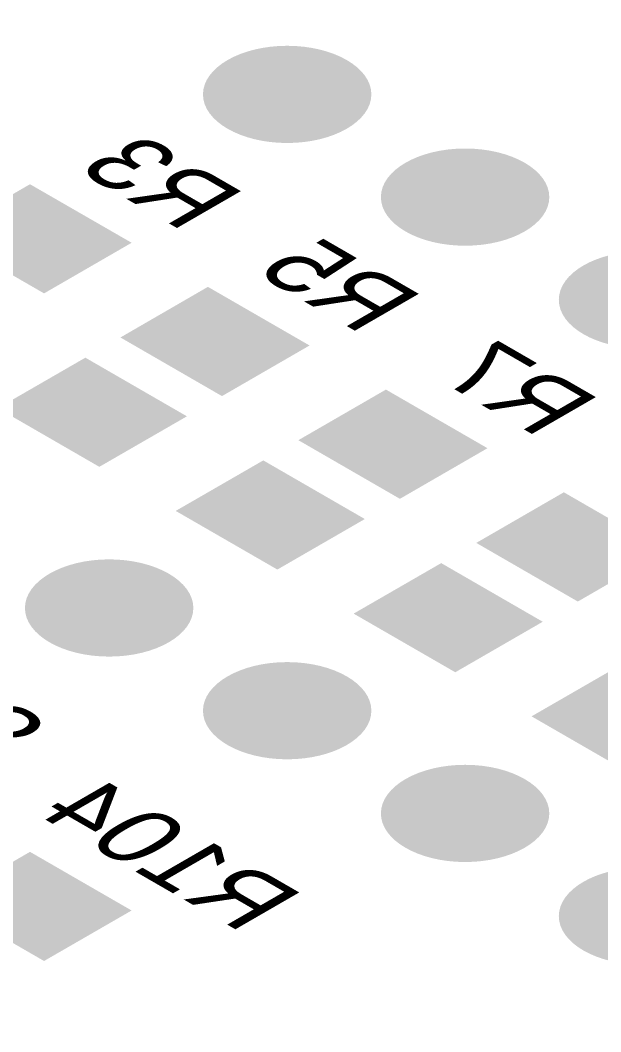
# Model space of a CAD drawing. Header units: millimetres. Extents: x -6 to 177, y -65 to 42.
# Drawn here: x 44.05 to 49.91, y 10.77 to 20.98 of the extents above; entities that cross this region are included whole.
import ezdxf

# ---------------------------------------------------------------- set-up
doc = ezdxf.new("R2010")
doc.units = ezdxf.units.MM
for name, color, linetype, true_color in [('Bottom Layer- Bottom', 7, 'Continuous', 0xffffff), ('Bottom Overlay- Bot Silk', 7, 'Continuous', 0xffffff), ('Bottom Paste- Bot Paste', 7, 'Continuous', 0xffffff), ('Bottom Solder- Bot Mask', 7, 'Continuous', 0xffffff), ('Multi-Layer', 7, 'Continuous', 0xffffff), ('Pad Holes', 7, 'Continuous', 0xffffff), ('Top Layer- Top', 7, 'Continuous', 0xffffff), ('Top Overlay- Top Silk', 7, 'Continuous', 0xffffff), ('Top Solder- Top Mask', 7, 'Continuous', 0xffffff)]:
    doc.layers.add(name, color=color, linetype=linetype, true_color=true_color)
doc.styles.add('Arial', font='')
doc.styles.get('Arial').set_extended_font_data('Arial')

# ---------------------------------------------------------------- blocks, each defined once
blk = doc.blocks.new('RES_0805_2012_B_191')
at = {"layer": 'Bottom Layer- Bottom', "linetype": 'Continuous', "lineweight": 18}
for points in [[(47.88, 16.192), (46.925, 16.743), (47.739, 17.213), (48.693, 16.662)], [(46.643, 15.478), (45.688, 16.029), (46.501, 16.498), (47.456, 15.947)]]:
    blk.add_hatch(color=7, dxfattribs=at).paths.add_polyline_path(points, flags=0)
at = {"layer": 'Bottom Paste- Bot Paste', "linetype": 'Continuous', "lineweight": 18}
for points in [[(47.88, 16.192), (46.925, 16.743), (47.739, 17.213), (48.693, 16.662)], [(46.643, 15.478), (45.688, 16.029), (46.501, 16.498), (47.456, 15.947)]]:
    blk.add_hatch(color=7, dxfattribs=at).paths.add_polyline_path(points, flags=0)
at = {"layer": 'Bottom Solder- Bot Mask', "linetype": 'Continuous', "lineweight": 18}
for points in [[(47.88, 16.151), (46.855, 16.743), (47.739, 17.254), (48.764, 16.662)], [(46.643, 15.437), (45.617, 16.029), (46.501, 16.539), (47.526, 15.947)]]:
    blk.add_hatch(color=7, dxfattribs=at).paths.add_polyline_path(points, flags=0)
blk = doc.blocks.new('RES_0805_2012_B_321')
at = {"layer": 'Bottom Layer- Bottom', "linetype": 'Continuous', "lineweight": 18}
for points in [[(44.288, 18.266), (43.333, 18.817), (44.146, 19.287), (45.101, 18.736)], [(43.05, 17.552), (42.096, 18.103), (42.909, 18.572), (43.864, 18.021)]]:
    blk.add_hatch(color=7, dxfattribs=at).paths.add_polyline_path(points, flags=0)
at = {"layer": 'Bottom Paste- Bot Paste', "linetype": 'Continuous', "lineweight": 18}
for points in [[(44.288, 18.266), (43.333, 18.817), (44.146, 19.287), (45.101, 18.736)], [(43.05, 17.552), (42.096, 18.103), (42.909, 18.572), (43.864, 18.021)]]:
    blk.add_hatch(color=7, dxfattribs=at).paths.add_polyline_path(points, flags=0)
at = {"layer": 'Bottom Solder- Bot Mask', "linetype": 'Continuous', "lineweight": 18}
for points in [[(44.288, 18.225), (43.263, 18.817), (44.146, 19.327), (45.172, 18.736)], [(43.05, 17.511), (42.025, 18.103), (42.909, 18.613), (43.934, 18.021)]]:
    blk.add_hatch(color=7, dxfattribs=at).paths.add_polyline_path(points, flags=0)
blk = doc.blocks.new('RES_0805_2012_B_320')
at = {"layer": 'Bottom Layer- Bottom', "linetype": 'Continuous', "lineweight": 18}
for points in [[(46.084, 17.229), (45.129, 17.78), (45.942, 18.25), (46.897, 17.699)], [(44.846, 16.515), (43.892, 17.066), (44.705, 17.535), (45.66, 16.984)]]:
    blk.add_hatch(color=7, dxfattribs=at).paths.add_polyline_path(points, flags=0)
at = {"layer": 'Bottom Paste- Bot Paste', "linetype": 'Continuous', "lineweight": 18}
for points in [[(46.084, 17.229), (45.129, 17.78), (45.942, 18.25), (46.897, 17.699)], [(44.846, 16.515), (43.892, 17.066), (44.705, 17.535), (45.66, 16.984)]]:
    blk.add_hatch(color=7, dxfattribs=at).paths.add_polyline_path(points, flags=0)
at = {"layer": 'Bottom Solder- Bot Mask', "linetype": 'Continuous', "lineweight": 18}
for points in [[(46.084, 17.188), (45.059, 17.78), (45.942, 18.291), (46.968, 17.699)], [(44.846, 16.474), (43.821, 17.066), (44.705, 17.576), (45.73, 16.984)]]:
    blk.add_hatch(color=7, dxfattribs=at).paths.add_polyline_path(points, flags=0)
blk = doc.blocks.new('RES_0805_2012_B_317')
at = {"layer": 'Bottom Layer- Bottom', "linetype": 'Continuous', "lineweight": 18}
for points in [[(44.146, 12.546), (45.101, 11.995), (44.288, 11.526), (43.333, 12.077)], [(42.909, 11.832), (43.864, 11.281), (43.05, 10.811), (42.096, 11.363)]]:
    blk.add_hatch(color=7, dxfattribs=at).paths.add_polyline_path(points, flags=0)
at = {"layer": 'Bottom Paste- Bot Paste', "linetype": 'Continuous', "lineweight": 18}
for points in [[(44.146, 12.546), (45.101, 11.995), (44.288, 11.526), (43.333, 12.077)], [(42.909, 11.832), (43.864, 11.281), (43.05, 10.811), (42.096, 11.363)]]:
    blk.add_hatch(color=7, dxfattribs=at).paths.add_polyline_path(points, flags=0)
at = {"layer": 'Bottom Solder- Bot Mask', "linetype": 'Continuous', "lineweight": 18}
for points in [[(44.146, 12.587), (45.172, 11.995), (44.288, 11.485), (43.263, 12.077)], [(42.909, 11.873), (43.934, 11.281), (43.05, 10.771), (42.025, 11.363)]]:
    blk.add_hatch(color=7, dxfattribs=at).paths.add_polyline_path(points, flags=0)
blk = doc.blocks.new('RES_0805_2012_B_316')
at = {"layer": 'Bottom Layer- Bottom', "linetype": 'Continuous', "lineweight": 18}
for points in [[(49.676, 15.155), (48.721, 15.706), (49.535, 16.176), (50.489, 15.625)], [(48.439, 14.441), (47.484, 14.992), (48.297, 15.461), (49.252, 14.91)]]:
    blk.add_hatch(color=7, dxfattribs=at).paths.add_polyline_path(points, flags=0)
at = {"layer": 'Bottom Paste- Bot Paste', "linetype": 'Continuous', "lineweight": 18}
for points in [[(49.676, 15.155), (48.721, 15.706), (49.535, 16.176), (50.489, 15.625)], [(48.439, 14.441), (47.484, 14.992), (48.297, 15.461), (49.252, 14.91)]]:
    blk.add_hatch(color=7, dxfattribs=at).paths.add_polyline_path(points, flags=0)
at = {"layer": 'Bottom Solder- Bot Mask', "linetype": 'Continuous', "lineweight": 18}
for points in [[(49.676, 15.114), (48.651, 15.706), (49.535, 16.217), (50.56, 15.625)], [(48.439, 14.4), (47.413, 14.992), (48.297, 15.502), (49.322, 14.91)]]:
    blk.add_hatch(color=7, dxfattribs=at).paths.add_polyline_path(points, flags=0)
blk = doc.blocks.new('RES_0805_2012_B_315')
at = {"layer": 'Bottom Layer- Bottom', "linetype": 'Continuous', "lineweight": 18}
for points in [[(51.472, 14.118), (50.517, 14.669), (51.331, 15.139), (52.285, 14.588)], [(50.235, 13.404), (49.28, 13.955), (50.093, 14.424), (51.048, 13.873)]]:
    blk.add_hatch(color=7, dxfattribs=at).paths.add_polyline_path(points, flags=0)
at = {"layer": 'Bottom Paste- Bot Paste', "linetype": 'Continuous', "lineweight": 18}
for points in [[(51.472, 14.118), (50.517, 14.669), (51.331, 15.139), (52.285, 14.588)], [(50.235, 13.404), (49.28, 13.955), (50.093, 14.424), (51.048, 13.873)]]:
    blk.add_hatch(color=7, dxfattribs=at).paths.add_polyline_path(points, flags=0)
at = {"layer": 'Bottom Solder- Bot Mask', "linetype": 'Continuous', "lineweight": 18}
for points in [[(51.472, 14.077), (50.447, 14.669), (51.331, 15.18), (52.356, 14.588)], [(50.235, 13.363), (49.209, 13.955), (50.093, 14.465), (51.119, 13.873)]]:
    blk.add_hatch(color=7, dxfattribs=at).paths.add_polyline_path(points, flags=0)
blk = doc.blocks.new('DC_10_84')
at = {"layer": 'Bottom Layer- Bottom', "linetype": 'Continuous', "lineweight": 18}
h = blk.add_hatch(color=7, dxfattribs=at)
edge = h.paths.add_edge_path(flags=0)
edge.add_ellipse((46.742, 20.234), major_axis=(-0.8, 0), ratio=0.57735, start_angle=0, end_angle=360)
h = blk.add_hatch(color=7, dxfattribs=at)
edge = h.paths.add_edge_path(flags=0)
edge.add_ellipse((48.538, 19.197), major_axis=(-0.8, 0), ratio=0.57735, start_angle=0, end_angle=360)
h = blk.add_hatch(color=7, dxfattribs=at)
edge = h.paths.add_edge_path(flags=0)
edge.add_ellipse((50.334, 18.16), major_axis=(-0.8, 0), ratio=0.57735, start_angle=0, end_angle=360)
h = blk.add_hatch(color=7, dxfattribs=at)
edge = h.paths.add_edge_path(flags=0)
edge.add_ellipse((44.945, 15.049), major_axis=(-0.8, 0), ratio=0.57735, start_angle=0, end_angle=360)
h = blk.add_hatch(color=7, dxfattribs=at)
edge = h.paths.add_edge_path(flags=0)
edge.add_ellipse((46.742, 14.012), major_axis=(-0.8, 0), ratio=0.57735, start_angle=0, end_angle=360)
h = blk.add_hatch(color=7, dxfattribs=at)
edge = h.paths.add_edge_path(flags=0)
edge.add_ellipse((48.538, 12.975), major_axis=(-0.8, 0), ratio=0.57735, start_angle=0, end_angle=360)
h = blk.add_hatch(color=7, dxfattribs=at)
edge = h.paths.add_edge_path(flags=0)
edge.add_ellipse((50.334, 11.938), major_axis=(-0.8, 0), ratio=0.57735, start_angle=0, end_angle=360)
at = {"layer": 'Bottom Solder- Bot Mask', "linetype": 'Continuous', "lineweight": 18}
h = blk.add_hatch(color=7, dxfattribs=at)
edge = h.paths.add_edge_path(flags=0)
edge.add_ellipse((46.742, 20.234), major_axis=(-0.85, 0), ratio=0.57735, start_angle=0, end_angle=360)
h = blk.add_hatch(color=7, dxfattribs=at)
edge = h.paths.add_edge_path(flags=0)
edge.add_ellipse((48.538, 19.197), major_axis=(-0.85, 0), ratio=0.57735, start_angle=0, end_angle=360)
h = blk.add_hatch(color=7, dxfattribs=at)
edge = h.paths.add_edge_path(flags=0)
edge.add_ellipse((50.334, 18.16), major_axis=(-0.85, 0), ratio=0.57735, start_angle=0, end_angle=360)
h = blk.add_hatch(color=7, dxfattribs=at)
edge = h.paths.add_edge_path(flags=0)
edge.add_ellipse((44.945, 15.049), major_axis=(-0.85, 0), ratio=0.57735, start_angle=0, end_angle=360)
h = blk.add_hatch(color=7, dxfattribs=at)
edge = h.paths.add_edge_path(flags=0)
edge.add_ellipse((46.742, 14.012), major_axis=(-0.85, 0), ratio=0.57735, start_angle=0, end_angle=360)
h = blk.add_hatch(color=7, dxfattribs=at)
edge = h.paths.add_edge_path(flags=0)
edge.add_ellipse((48.538, 12.975), major_axis=(-0.85, 0), ratio=0.57735, start_angle=0, end_angle=360)
h = blk.add_hatch(color=7, dxfattribs=at)
edge = h.paths.add_edge_path(flags=0)
edge.add_ellipse((50.334, 11.938), major_axis=(-0.85, 0), ratio=0.57735, start_angle=0, end_angle=360)
at = {"layer": 'Multi-Layer', "linetype": 'Continuous', "lineweight": 18}
h = blk.add_hatch(color=9, dxfattribs=at)
edge = h.paths.add_edge_path(flags=0)
edge.add_ellipse((46.742, 20.234), major_axis=(-0.8, 0), ratio=0.57735, start_angle=0, end_angle=360)
h = blk.add_hatch(color=9, dxfattribs=at)
edge = h.paths.add_edge_path(flags=0)
edge.add_ellipse((48.538, 19.197), major_axis=(-0.8, 0), ratio=0.57735, start_angle=0, end_angle=360)
h = blk.add_hatch(color=9, dxfattribs=at)
edge = h.paths.add_edge_path(flags=0)
edge.add_ellipse((50.334, 18.16), major_axis=(-0.8, 0), ratio=0.57735, start_angle=0, end_angle=360)
h = blk.add_hatch(color=9, dxfattribs=at)
edge = h.paths.add_edge_path(flags=0)
edge.add_ellipse((44.945, 15.049), major_axis=(-0.8, 0), ratio=0.57735, start_angle=0, end_angle=360)
h = blk.add_hatch(color=9, dxfattribs=at)
edge = h.paths.add_edge_path(flags=0)
edge.add_ellipse((46.742, 14.012), major_axis=(-0.8, 0), ratio=0.57735, start_angle=0, end_angle=360)
h = blk.add_hatch(color=9, dxfattribs=at)
edge = h.paths.add_edge_path(flags=0)
edge.add_ellipse((48.538, 12.975), major_axis=(-0.8, 0), ratio=0.57735, start_angle=0, end_angle=360)
h = blk.add_hatch(color=9, dxfattribs=at)
edge = h.paths.add_edge_path(flags=0)
edge.add_ellipse((50.334, 11.938), major_axis=(-0.8, 0), ratio=0.57735, start_angle=0, end_angle=360)
at = {"layer": 'Pad Holes', "linetype": 'Continuous', "lineweight": 18}
h = blk.add_hatch(color=7, dxfattribs=at)
edge = h.paths.add_edge_path(flags=0)
edge.add_ellipse((46.742, 20.234), major_axis=(-0.4, 0), ratio=0.57735, start_angle=0, end_angle=360)
h = blk.add_hatch(color=7, dxfattribs=at)
edge = h.paths.add_edge_path(flags=0)
edge.add_ellipse((48.538, 19.197), major_axis=(-0.4, 0), ratio=0.57735, start_angle=0, end_angle=360)
h = blk.add_hatch(color=7, dxfattribs=at)
edge = h.paths.add_edge_path(flags=0)
edge.add_ellipse((44.945, 15.049), major_axis=(-0.4, 0), ratio=0.57735, start_angle=0, end_angle=360)
h = blk.add_hatch(color=7, dxfattribs=at)
edge = h.paths.add_edge_path(flags=0)
edge.add_ellipse((46.742, 14.012), major_axis=(-0.4, 0), ratio=0.57735, start_angle=0, end_angle=360)
h = blk.add_hatch(color=7, dxfattribs=at)
edge = h.paths.add_edge_path(flags=0)
edge.add_ellipse((48.538, 12.975), major_axis=(-0.4, 0), ratio=0.57735, start_angle=0, end_angle=360)
at = {"layer": 'Top Layer- Top', "linetype": 'Continuous', "lineweight": 18}
h = blk.add_hatch(color=7, dxfattribs=at)
edge = h.paths.add_edge_path(flags=0)
edge.add_ellipse((46.742, 20.234), major_axis=(-0.8, 0), ratio=0.57735, start_angle=0, end_angle=360)
h = blk.add_hatch(color=7, dxfattribs=at)
edge = h.paths.add_edge_path(flags=0)
edge.add_ellipse((48.538, 19.197), major_axis=(-0.8, 0), ratio=0.57735, start_angle=0, end_angle=360)
h = blk.add_hatch(color=7, dxfattribs=at)
edge = h.paths.add_edge_path(flags=0)
edge.add_ellipse((50.334, 18.16), major_axis=(-0.8, 0), ratio=0.57735, start_angle=0, end_angle=360)
h = blk.add_hatch(color=7, dxfattribs=at)
edge = h.paths.add_edge_path(flags=0)
edge.add_ellipse((44.945, 15.049), major_axis=(-0.8, 0), ratio=0.57735, start_angle=0, end_angle=360)
h = blk.add_hatch(color=7, dxfattribs=at)
edge = h.paths.add_edge_path(flags=0)
edge.add_ellipse((46.742, 14.012), major_axis=(-0.8, 0), ratio=0.57735, start_angle=0, end_angle=360)
h = blk.add_hatch(color=7, dxfattribs=at)
edge = h.paths.add_edge_path(flags=0)
edge.add_ellipse((48.538, 12.975), major_axis=(-0.8, 0), ratio=0.57735, start_angle=0, end_angle=360)
h = blk.add_hatch(color=7, dxfattribs=at)
edge = h.paths.add_edge_path(flags=0)
edge.add_ellipse((50.334, 11.938), major_axis=(-0.8, 0), ratio=0.57735, start_angle=0, end_angle=360)
at = {"layer": 'Top Solder- Top Mask', "linetype": 'Continuous', "lineweight": 18}
h = blk.add_hatch(color=7, dxfattribs=at)
edge = h.paths.add_edge_path(flags=0)
edge.add_ellipse((46.742, 20.234), major_axis=(-0.85, 0), ratio=0.57735, start_angle=0, end_angle=360)
h = blk.add_hatch(color=7, dxfattribs=at)
edge = h.paths.add_edge_path(flags=0)
edge.add_ellipse((48.538, 19.197), major_axis=(-0.85, 0), ratio=0.57735, start_angle=0, end_angle=360)
h = blk.add_hatch(color=7, dxfattribs=at)
edge = h.paths.add_edge_path(flags=0)
edge.add_ellipse((50.334, 18.16), major_axis=(-0.85, 0), ratio=0.57735, start_angle=0, end_angle=360)
h = blk.add_hatch(color=7, dxfattribs=at)
edge = h.paths.add_edge_path(flags=0)
edge.add_ellipse((44.945, 15.049), major_axis=(-0.85, 0), ratio=0.57735, start_angle=0, end_angle=360)
h = blk.add_hatch(color=7, dxfattribs=at)
edge = h.paths.add_edge_path(flags=0)
edge.add_ellipse((46.742, 14.012), major_axis=(-0.85, 0), ratio=0.57735, start_angle=0, end_angle=360)
h = blk.add_hatch(color=7, dxfattribs=at)
edge = h.paths.add_edge_path(flags=0)
edge.add_ellipse((48.538, 12.975), major_axis=(-0.85, 0), ratio=0.57735, start_angle=0, end_angle=360)
h = blk.add_hatch(color=7, dxfattribs=at)
edge = h.paths.add_edge_path(flags=0)
edge.add_ellipse((50.334, 11.938), major_axis=(-0.85, 0), ratio=0.57735, start_angle=0, end_angle=360)

msp = doc.modelspace()

# ---------------------------------------------------------------- linework, layer by layer
at = {"color": 252, "linetype": 'Continuous', "lineweight": 13}
for points in [[(65.407, 42.254), (21.92, 17.146)], [(65.407, 41.029), (21.92, 15.922)]]:
    msp.add_open_spline(points, degree=1, dxfattribs=at)
at = {"color": 163, "linetype": 'Continuous', "lineweight": 18}
msp.add_open_spline([(21.92, 15.922), (65.407, 41.029)], degree=1, dxfattribs=at)

# ---------------------------------------------------------------- block references
for name in ['DC_10_84', 'RES_0805_2012_B_321', 'RES_0805_2012_B_320', 'RES_0805_2012_B_191', 'RES_0805_2012_B_316', 'RES_0805_2012_B_315', 'RES_0805_2012_B_317']:
    msp.add_blockref(name, (0, 0), dxfattribs=at)

# ---------------------------------------------------------------- texts
at = {"layer": 'Bottom Overlay- Bot Silk', "color": 44, "linetype": 'Continuous', "lineweight": 13, "extrusion": (0, -0.816497, -0.57735), "char_height": 0.912, "attachment_point": 7, "text_direction": (-0.707107, 0.408248, -0.57735), "line_spacing_factor": 1.047437, "style": 'Arial'}
for s, insert in [('\\fArial|b0|i0;\\W0.9556;R3', (45.691, 18.839, 0.104)), ('\\fArial|b0|i0;\\W0.9598;R5', (47.487, 17.802, 0.104)), ('\\fArial|b0|i0;\\W0.9550;R7', (49.283, 16.765, 0.104)), ('\\fArial|b0|i0;\\W0.9751;R104', (46.282, 11.758, 0.104))]:
    msp.add_mtext(s, dxfattribs=dict(at, insert=insert))
at = {"layer": 'Top Overlay- Top Silk', "color": 2, "linetype": 'Continuous', "lineweight": 13, "extrusion": (0, 0.816497, 0.57735), "insert": (41.983, 14.499, 0.16), "char_height": 0.912, "attachment_point": 7, "text_direction": (0.707107, -0.408248, 0.57735), "line_spacing_factor": 1.047437, "style": 'Arial'}
msp.add_mtext('\\fArial|b0|i0;\\W1.0066;VD2', dxfattribs=at)

doc.saveas('drawing.dxf')
